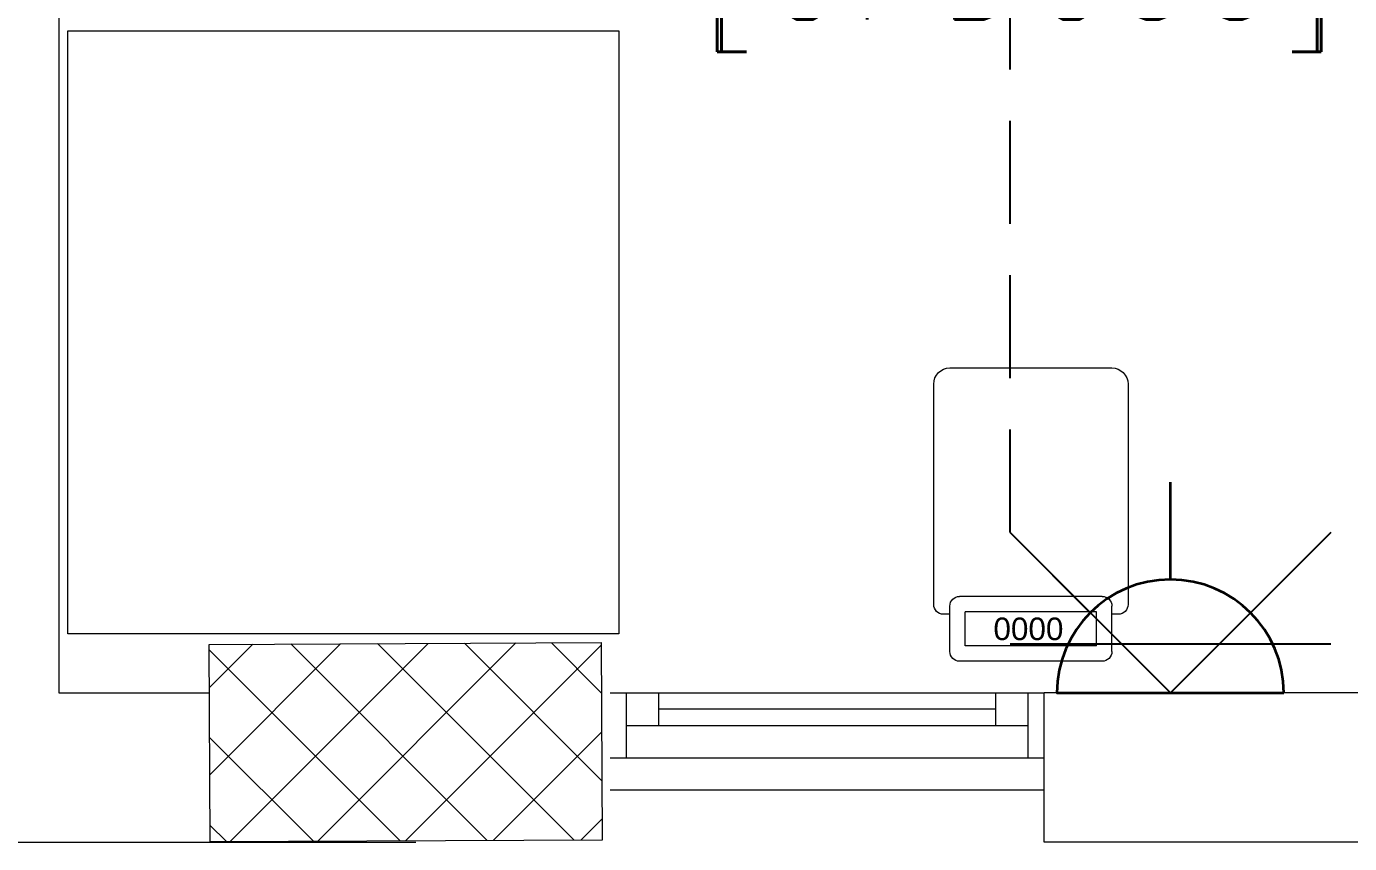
# Model space of a CAD drawing. Header units: inches. Extents: x -12418 to 57169, y -29325 to 19878.
# Drawn here: x 40947 to 42989, y -13100 to -11839 of the extents above; entities that cross this region are included whole.
import ezdxf
from ezdxf.enums import TextEntityAlignment as Align

# ---------------------------------------------------------------- set-up
doc = ezdxf.new("R2010")
doc.units = ezdxf.units.IN
doc.header["$LTSCALE"] = 25
doc.header["$MEASUREMENT"] = 0
doc.linetypes.add('DASHDOT', pattern=[25.4, 12.7, -6.35, 0, -6.35])
doc.linetypes.add('HIDDEN', pattern=[9.525, 6.35, -3.175])
doc.layers.get('0').update_dxf_attribs({"color": 8})
doc.layers.get('Defpoints').update_dxf_attribs({"color": 8})
for name, color, linetype, lineweight in [('00-Ground Floor$0$72_EGR_BASE_TEXT', 252, 'Continuous', 5), ('00-Ground Floor$0$Aluminum', 251, 'Continuous', 5), ('00-Ground Floor$0$C-HYDR-CTCH', 251, 'Continuous', 5), ('00-Ground Floor$0$Hatch', 254, 'Continuous', 5), ('00-Ground Floor$0$LOADING', 253, 'Continuous', 5), ('00-Ground Floor$0$Walls', 251, 'Continuous', 5), ('E-LITE-CLNG-CNDT', 6, 'DASHDOT', 35), ('E-LITE-EXIT-NUMB', 6, 'Continuous', 25), ('E-POWR-FLOR-CNDT', 6, 'HIDDEN', 25), ('E-POWR-WALL @ 100', 4, 'Continuous', 35)]:
    doc.layers.add(name, color=color, linetype=linetype, lineweight=lineweight)
doc.styles.add('00-Ground Floor$0$SIMPLEX', font='SIMPLEX.shx', dxfattribs={"height": 150})
doc.styles.add('00-Ground Floor$0$Standard', font='arial.ttf')
doc.styles.add('DC_Simplex', font='SIMPLEX.shx', dxfattribs={"width": 0.7})

# ---------------------------------------------------------------- blocks, each defined once
blk = doc.blocks.new('00-Ground Floor$0$HF13461A-P')
at = {"layer": '00-Ground Floor$0$LOADING'}
for p, q in [((0.2579, 0.4503), (0.0379, 0.4503)), ((0.0229, 0.4353), (0.0229, 0.3653)), ((0.2729, 0.4353), (0.2729, 0.3653)), ((0.2493, 0.4266), (0.0466, 0.4266)), ((0.0466, 0.4266), (0.0466, 0.3739)), ((0.2493, 0.4266), (0.2493, 0.3739)), ((0.0229, 0.3778), (0.0129, 0.3778)), ((0.2493, 0.3739), (0.0466, 0.3739)), ((0.2829, 0.3778), (0.2729, 0.3778)), ((-0.0021, 0.3628), (-0.0021, 0.0228)), ((0.2579, 0.3503), (0.0379, 0.3503)), ((0.2979, 0.0228), (0.2979, 0.3628)), ((0.0229, -0.0022), (0.2729, -0.0022))]:
    blk.add_line(p, q, dxfattribs=at)
for centre, radius, start, end in [((0.0379, 0.4353), 0.015, 90, 180), ((0.2579, 0.4353), 0.015, 0, 90), ((0.0129, 0.3628), 0.015, 90, 180), ((0.2829, 0.3628), 0.015, 0, 90), ((0.0379, 0.3653), 0.015, 180, 270), ((0.2579, 0.3653), 0.015, 270, 0), ((0.0229, 0.0228), 0.025, 180, 270), ((0.2729, 0.0228), 0.025, 270, 0)]:
    blk.add_arc(centre, radius, start, end, dxfattribs=at)
at = {"layer": '00-Ground Floor$0$LOADING', "style": '00-Ground Floor$0$Standard'}
blk.add_text('0000', height=0.03477, dxfattribs=at).set_placement((0.0901, 0.3829))
blk = doc.blocks.new('00-Ground Floor')
at = {"layer": '00-Ground Floor$0$Hatch'}
h = blk.add_hatch(dxfattribs=at)
h.set_pattern_fill('ANSI37', color=256, scale=30)
h.set_pattern_definition([(45, (-1981.42, -13099.68), (-67.35192, 67.35192), []), (135, (-1981.42, -13099.68), (-67.35192, -67.35192), [])])
h.paths.add_polyline_path([(48971.2, 8818.2), (48367.3, 8810.1), (48371.2, 8521.7), (48975.1, 8529.8)])
h.paths.add_polyline_path([(41810.5, 8810.5), (41227, 8805), (41207, 8513.7), (41790.5, 8519.1)])
h.paths.add_polyline_path([(27433.5, 8803.1), (26834.4, 8799), (26828.7, 8506), (27427.8, 8510)])
h.paths.add_polyline_path([(34618.7, 8805.3), (34017.5, 8797.8), (34009.3, 8512.1), (34610.5, 8519.6)])
h.paths.add_polyline_path([(20214.3, 8812.4), (19607.8, 8790.5), (19622.4, 8498), (20228.8, 8519.8)])
h.paths.add_polyline_path([(13477.7, 8802), (12255.7, 8825.9), (12249.3, 8529.8), (13471.3, 8505.8)])
h.paths.add_polyline_path([(13491.8, 1601.9), (12276.8, 1586.2), (12263.3, 1293.7), (13478.3, 1309.4)])
h.paths.add_polyline_path([(13465.7, -5591.3), (12262.6, -5607.3), (12256.9, -5900.3), (13460, -5884.3)])
h.paths.add_polyline_path([(13484.2, -12790), (12287.5, -12801.4), (12290.4, -13095.9), (13487, -13084.4)])
h.paths.add_polyline_path([(5849.2, -12787.9), (5245.6, -12791.6), (5256.3, -13077.1), (5859.8, -13073.4)])
h.paths.add_polyline_path([(5833.8, -5589.9), (5236.9, -5588.3), (5236.8, -5889.5), (5833.6, -5891)])
h.paths.add_polyline_path([(5843.6, 1599.7), (5224.3, 1600.9), (5213.7, 1298), (5833, 1296.7)])
h.paths.add_polyline_path([(5820.3, 8779.1), (5219.7, 8793.5), (5216, 8503.9), (5816.7, 8489.4)])
h.paths.add_polyline_path([(-1378.8, 8777.2), (-1981.4, 8799.9), (-1979.5, 8511.6), (-1376.9, 8488.9)])
h.paths.add_polyline_path([(-1371.1, -5601.1), (-1973.1, -5608.1), (-1969.7, -5899.7), (-1367.7, -5892.7)])
h.paths.add_polyline_path([(-1353.5, -12795.7), (-1951.9, -12796.7), (-1947.1, -13097.4), (-1348.7, -13096.4)])
h.paths.add_polyline_path([(20233.2, -12782.5), (19627.5, -12795.4), (19633.2, -13096.6), (20238.9, -13083.7)])
h.paths.add_polyline_path([(20226.6, -5590), (19632.3, -5607.6), (19634.4, -5904.1), (20228.7, -5886.6)])
h.paths.add_polyline_path([(20217.9, 1618), (19619, 1610.4), (19623, 1310.2), (20221.9, 1317.9)])
h.paths.add_polyline_path([(27418.3, 1602.8), (26816.3, 1607.5), (26820.6, 1315.3), (27422.5, 1310.7)])
h.paths.add_polyline_path([(27422, -5579.9), (26818.1, -5597.5), (26831.6, -5897.5), (27431.7, -5876.5)])
h.paths.add_polyline_path([(27438.1, -12795.9), (26834.3, -12789.3), (26831.9, -13075), (27435.7, -13081.6)])
h.paths.add_polyline_path([(34636.6, -12785.4), (34039.3, -12800), (34048.3, -13099.7), (34645.6, -13085.1)])
h.paths.add_polyline_path([(34629.3, -5597.1), (34028, -5595.2), (34029.2, -5892.4), (34630.4, -5894.3)])
h.paths.add_polyline_path([(34592.8, 1606.7), (34012, 1611.4), (34031.7, 1321.6), (34612.5, 1316.9)])
h.paths.add_polyline_path([(41796.2, 1606), (41198.6, 1619.8), (41200.6, 1327.8), (41798.2, 1314.1)])
h.paths.add_polyline_path([(41797.2, -5592.6), (41228.8, -5600.2), (41230.6, -5894.3), (41799, -5886.7)])
h.paths.add_polyline_path([(41834.3, -12789.7), (41229, -12792.4), (41230.4, -13096.9), (41835.6, -13094.3)])
h.paths.add_polyline_path([(49008.5, -12790.2), (48420.5, -12774.1), (48407.3, -13081.4), (48995.3, -13097.4)])
h.paths.add_polyline_path([(48992.7, -5590.8), (48389.5, -5589.7), (48387.5, -5886.2), (48990.7, -5887.3)])
at = {"layer": '00-Ground Floor$0$Aluminum'}
for p, q in [((41847.9, -12867.4, 0), (42517.9, -12867.4, 0)), ((41872.9, -12967.4, 0), (41872.9, -12867.4, 0)), ((41922.9, -12917.4, 0), (41922.9, -12867.4, 0)), ((42442.9, -12917.4, 0), (42442.9, -12867.4, 0)), ((42492.9, -12967.4, 0), (42492.9, -12867.4, 0)), ((42442.9, -12892.4, 0), (41922.9, -12892.4, 0)), ((41872.9, -12917.4, 0), (42492.9, -12917.4, 0)), ((41847.9, -12967.4, 0), (42517.9, -12967.4, 0)), ((42517.9, -13017.4, 0), (41847.9, -13017.4, 0))]:
    blk.add_line(p, q, dxfattribs=at)
at = {"layer": '00-Ground Floor$0$C-HYDR-CTCH', "flags": 128}
blk.add_lwpolyline([(41834.3, -12789.7), (41835.6, -13094.3), (41230.4, -13096.9), (41229, -12792.4), (41834.3, -12789.7)], dxfattribs=at)
at = {"layer": '00-Ground Floor$0$LOADING', "elevation": 0}
blk.add_lwpolyline([(41861.2, -11846), (41861.2, -12776), (41011.2, -12776), (41011.2, -11846), (41861.2, -11846)], dxfattribs=at)
at = {"layer": '00-Ground Floor$0$Walls'}
for p, q in [((40997.1, -8847.4, 0), (40997.1, -12867.4, 0)), ((40997.1, -12867.4, 0), (41229.3, -12867.4, 0)), ((43018, -12867.4, 0), (42517.9, -12867.4, 0)), ((42517.9, -13097.4, 0), (42517.9, -12867.4, 0)), ((40117.9, -13097.4, 0), (41547.9, -13097.4, 0)), ((43018, -13097.4, 0), (42517.9, -13097.4, 0))]:
    blk.add_line(p, q, dxfattribs=at)
at = {"layer": '00-Ground Floor$0$LOADING', "lineweight": 0, "xscale": -1000, "yscale": 1000, "zscale": 1000, "rotation": 180}
blk.add_blockref('00-Ground Floor$0$HF13461A-P', (42349.3, -12368.1, 0), dxfattribs=at)
at = {"layer": '00-Ground Floor$0$72_EGR_BASE_TEXT', "insert": (42479.2, -11678.3, 0), "char_height": 150, "attachment_point": 2, "style": '00-Ground Floor$0$SIMPLEX'}
blk.add_mtext('[OPDG33]', dxfattribs=at)
blk = doc.blocks.new('*U32')
blk.add_line((0, -1.75), (0, -3.25))
blk.add_lwpolyline([(-1.75, 0, 1), (1.75, 0)], format="xyb", close=True)
at = {"layer": 'Defpoints'}
for p, q in [((-2.475, -2.475), (0, 0)), ((2.475, -2.475), (0, 0)), ((2.475, -0.758), (-2.475, -0.758))]:
    blk.add_line(p, q, dxfattribs=at)
at = {"layer": 'E-LITE-EXIT-NUMB', "style": 'DC_Simplex', "width": 0.7, "flags": 8}
blk.add_attdef('TYPE', text='', height=2, rotation=360, dxfattribs=at).set_placement((-2.682, 5.238), align=Align.RIGHT)
blk.add_attdef('CIRCUIT', (2.682, 5.238), '', height=2, rotation=360, dxfattribs=at)

msp = doc.modelspace()

# ---------------------------------------------------------------- linework, layer by layer
at = {"layer": 'E-POWR-FLOR-CNDT', "elevation": 0}
for points in [[(42587.1, -12742), (42465, -12619.9), (42465, -9948.1, 0.414214), (42390, -9873.1), (41244.6, -9873.1), (41120.9, -9749.4)], [(42788.3, -12791.6), (44465.9, -12791.6, 0.198912), (44519, -12769.6), (44733.8, -12554.8)]]:
    msp.add_lwpolyline(points, format="xyb", dxfattribs=at)

# ---------------------------------------------------------------- block references
at = {"layer": 'E-LITE-CLNG-CNDT'}
msp.add_blockref('00-Ground Floor', (0, 0), dxfattribs=at)
at = {"layer": 'E-POWR-WALL @ 100', "xscale": 100, "yscale": 100, "zscale": 100, "rotation": 180}
msp.add_blockref('*U32', (42712.5, -12867.4, 0), dxfattribs=at)

doc.saveas('drawing.dxf')
